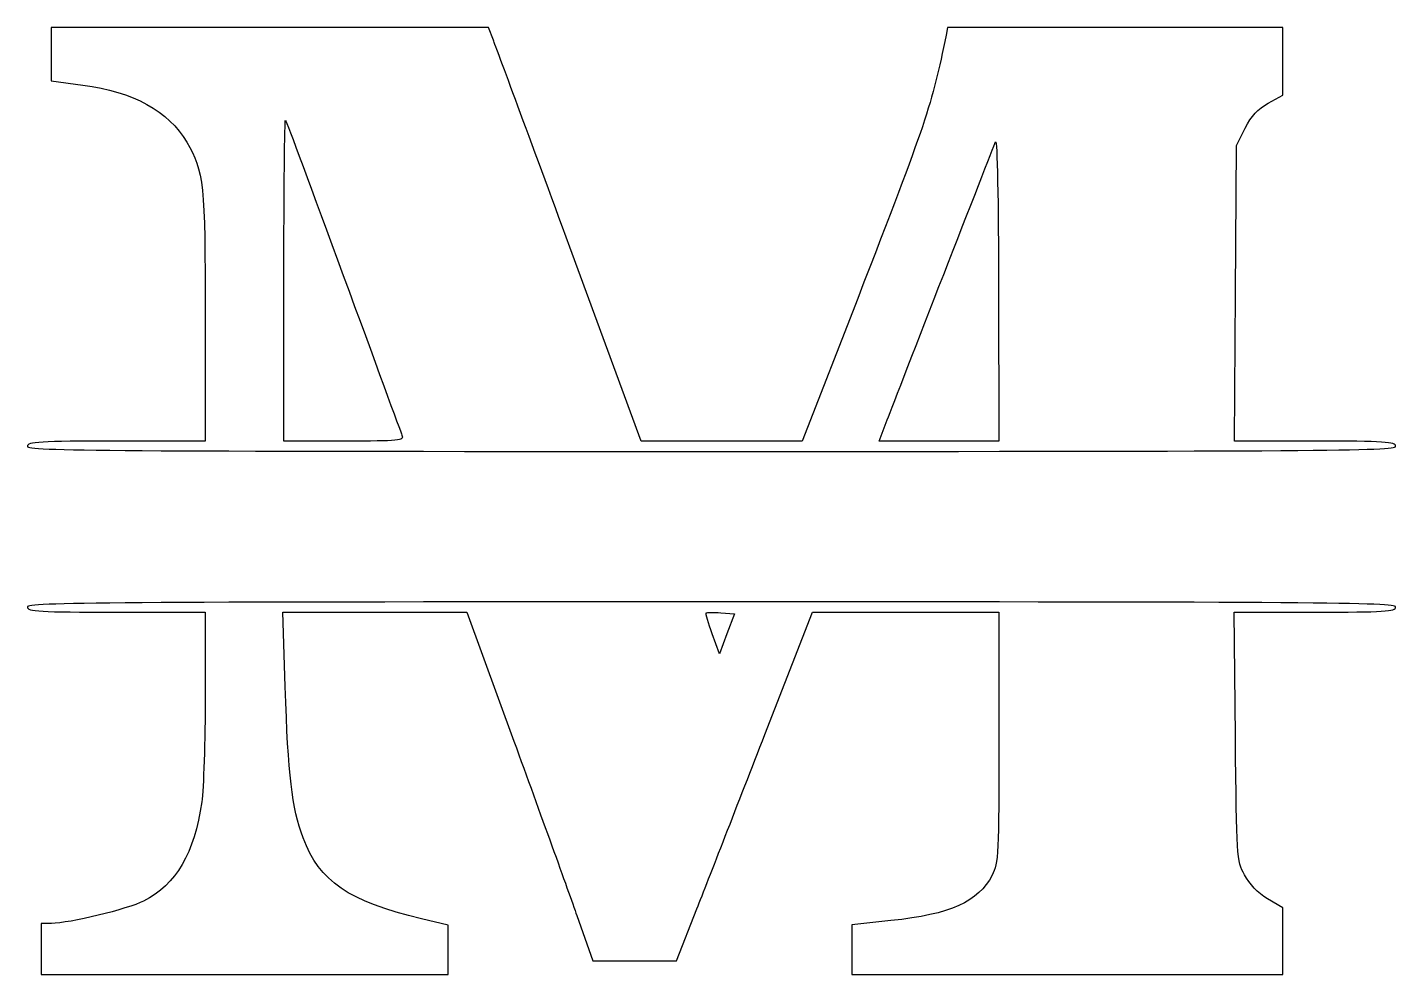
# Model space of a CAD drawing. Header units: centimetres. Extents: x -4.9 to 5.7, y -3.3 to 4.
import ezdxf

# ---------------------------------------------------------------- set-up
doc = ezdxf.new("R2010")
doc.units = ezdxf.units.CM
doc.header["$MEASUREMENT"] = 0
doc.layers.add('Layer 1', color=7, linetype='Continuous')

msp = doc.modelspace()

# ---------------------------------------------------------------- linework, layer by layer
at = {"layer": 'Layer 1'}
for points, knots in [([(-4.85723, 0.747), (-4.85723, 0.78126), (-4.76316, 0.78669), (-4.16931, 0.78669), (-4.16931, 0.78669), (-4.16931, 0.78669), (-3.48139, 0.78669), (-3.48139, 0.78669), (-3.48139, 0.78669), (-3.48139, 0.78669), (-3.4817, 1.7458), (-3.4817, 1.7458), (-3.4817, 1.7458), (-3.48204, 2.78039), (-3.49186, 2.87373), (-3.62409, 3.09937), (-3.62409, 3.09937), (-3.76505, 3.33991), (-4.0391, 3.49097), (-4.42727, 3.5421), (-4.42727, 3.5421), (-4.42727, 3.5421), (-4.67201, 3.57434), (-4.67201, 3.57434), (-4.67201, 3.57434), (-4.67201, 3.57434), (-4.67201, 3.78124), (-4.67201, 3.78124), (-4.67201, 3.78124), (-4.67201, 3.78124), (-4.67201, 3.98814), (-4.67201, 3.98814), (-4.67201, 3.98814), (-4.67201, 3.98814), (-2.98155, 3.98814), (-2.98155, 3.98814), (-2.98155, 3.98814), (-2.98155, 3.98814), (-1.29109, 3.98814), (-1.29109, 3.98814), (-1.29109, 3.98814), (-1.29109, 3.98814), (-1.25245, 3.88892), (-1.25245, 3.88892), (-1.25245, 3.88892), (-1.2312, 3.83435), (-0.96531, 3.11402), (-0.66159, 2.28819), (-0.66159, 2.28819), (-0.66159, 2.28819), (-0.10936, 0.78668), (-0.10936, 0.78668), (-0.10936, 0.78668), (-0.10936, 0.78668), (0.51316, 0.78668), (0.51316, 0.78668), (0.51316, 0.78668), (0.51316, 0.78668), (1.13568, 0.78668), (1.13568, 0.78668), (1.13568, 0.78668), (1.13568, 0.78668), (1.56505, 1.89132), (1.56505, 1.89132), (1.56505, 1.89132), (2.09638, 3.25827), (2.13944, 3.38652), (2.24905, 3.92861), (2.24905, 3.92861), (2.24905, 3.92861), (2.26109, 3.98814), (2.26109, 3.98814), (2.26109, 3.98814), (2.26109, 3.98814), (3.55704, 3.98814), (3.55704, 3.98814), (3.55704, 3.98814), (3.55704, 3.98814), (4.85299, 3.98814), (4.85299, 3.98814), (4.85299, 3.98814), (4.85299, 3.98814), (4.85299, 3.72554), (4.85299, 3.72554), (4.85299, 3.72554), (4.85299, 3.72554), (4.85299, 3.46294), (4.85299, 3.46294), (4.85299, 3.46294), (4.85299, 3.46294), (4.74054, 3.40143), (4.74054, 3.40143), (4.74054, 3.40143), (4.65896, 3.3568), (4.60994, 3.3036), (4.56195, 3.20762), (4.56195, 3.20762), (4.56195, 3.20762), (4.4958, 3.07533), (4.4958, 3.07533), (4.4958, 3.07533), (4.4958, 3.07533), (4.48742, 1.93101), (4.48742, 1.93101), (4.48742, 1.93101), (4.48742, 1.93101), (4.47904, 0.78669), (4.47904, 0.78669), (4.47904, 0.78669), (4.47904, 0.78669), (5.10257, 0.78669), (5.10257, 0.78669), (5.10257, 0.78669), (5.63918, 0.78669), (5.7261, 0.78116), (5.7261, 0.747), (5.7261, 0.747), (5.7261, 0.71185), (5.1205, 0.70731), (0.43443, 0.70731), (0.43443, 0.70731), (-4.25163, 0.70731), (-4.85724, 0.71185), (-4.85724, 0.747), (-4.85724, 0.747), (-4.85724, 0.747), (-4.85723, 0.747), (-4.85723, 0.747)], [0, 0, 0, 0, 0.03030303, 0.03030303, 0.03030303, 0.03030303, 0.06060606, 0.06060606, 0.06060606, 0.06060606, 0.09090909, 0.09090909, 0.09090909, 0.09090909, 0.12121212, 0.12121212, 0.12121212, 0.12121212, 0.15151515, 0.15151515, 0.15151515, 0.15151515, 0.18181818, 0.18181818, 0.18181818, 0.18181818, 0.21212121, 0.21212121, 0.21212121, 0.21212121, 0.24242424, 0.24242424, 0.24242424, 0.24242424, 0.27272727, 0.27272727, 0.27272727, 0.27272727, 0.3030303, 0.3030303, 0.3030303, 0.3030303, 0.33333333, 0.33333333, 0.33333333, 0.33333333, 0.36363636, 0.36363636, 0.36363636, 0.36363636, 0.39393939, 0.39393939, 0.39393939, 0.39393939, 0.42424242, 0.42424242, 0.42424242, 0.42424242, 0.45454545, 0.45454545, 0.45454545, 0.45454545, 0.48484848, 0.48484848, 0.48484848, 0.48484848, 0.51515152, 0.51515152, 0.51515152, 0.51515152, 0.54545455, 0.54545455, 0.54545455, 0.54545455, 0.57575758, 0.57575758, 0.57575758, 0.57575758, 0.60606061, 0.60606061, 0.60606061, 0.60606061, 0.63636364, 0.63636364, 0.63636364, 0.63636364, 0.66666667, 0.66666667, 0.66666667, 0.66666667, 0.6969697, 0.6969697, 0.6969697, 0.6969697, 0.72727273, 0.72727273, 0.72727273, 0.72727273, 0.75757576, 0.75757576, 0.75757576, 0.75757576, 0.78787879, 0.78787879, 0.78787879, 0.78787879, 0.81818182, 0.81818182, 0.81818182, 0.81818182, 0.84848485, 0.84848485, 0.84848485, 0.84848485, 0.87878788, 0.87878788, 0.87878788, 0.87878788, 0.90909091, 0.90909091, 0.90909091, 0.90909091, 0.93939394, 0.93939394, 0.93939394, 0.93939394, 1, 1, 1, 1]), ([(-1.95967, 0.83299), (-1.96985, 0.85846), (-2.17413, 1.41467), (-2.41361, 2.06903), (-2.41361, 2.06903), (-2.65309, 2.72339), (-2.8544, 3.26413), (-2.86095, 3.27068), (-2.86095, 3.27068), (-2.8675, 3.27723), (-2.87286, 2.72101), (-2.87286, 2.03464), (-2.87286, 2.03464), (-2.87286, 2.03464), (-2.87286, 0.78669), (-2.87286, 0.78669), (-2.87286, 0.78669), (-2.87286, 0.78669), (-2.40701, 0.78669), (-2.40701, 0.78669), (-2.40701, 0.78669), (-1.97393, 0.78669), (-1.94246, 0.78995), (-1.95967, 0.83299)], [0, 0, 0, 0, 0.14285714, 0.14285714, 0.14285714, 0.14285714, 0.28571429, 0.28571429, 0.28571429, 0.28571429, 0.42857143, 0.42857143, 0.42857143, 0.42857143, 0.57142857, 0.57142857, 0.57142857, 0.57142857, 0.71428571, 0.71428571, 0.71428571, 0.71428571, 1, 1, 1, 1]), ([(2.65526, 1.9707), (2.65433, 2.62512), (2.64376, 3.13104), (2.63162, 3.10179), (2.63162, 3.10179), (2.60142, 3.02902), (1.87214, 1.15675), (1.79426, 0.95205), (1.79426, 0.95205), (1.79426, 0.95205), (1.73135, 0.78669), (1.73135, 0.78669), (1.73135, 0.78669), (1.73135, 0.78669), (2.19414, 0.78669), (2.19414, 0.78669), (2.19414, 0.78669), (2.19414, 0.78669), (2.65693, 0.78669), (2.65693, 0.78669), (2.65693, 0.78669), (2.65693, 0.78669), (2.65525, 1.9707), (2.65525, 1.9707), (2.65525, 1.9707), (2.65525, 1.9707), (2.65526, 1.9707), (2.65526, 1.9707)], [0, 0, 0, 0, 0.125, 0.125, 0.125, 0.125, 0.25, 0.25, 0.25, 0.25, 0.375, 0.375, 0.375, 0.375, 0.5, 0.5, 0.5, 0.5, 0.625, 0.625, 0.625, 0.625, 0.75, 0.75, 0.75, 0.75, 1, 1, 1, 1]), ([(-4.7514, -3.14238), (-4.7514, -3.14238), (-4.7514, -2.94394), (-4.7514, -2.94394), (-4.7514, -2.94394), (-4.7514, -2.94394), (-4.67156, -2.94394), (-4.67156, -2.94394), (-4.67156, -2.94394), (-4.53288, -2.94394), (-4.08181, -2.8349), (-3.95776, -2.7714), (-3.95776, -2.7714), (-3.70538, -2.6422), (-3.56417, -2.40122), (-3.50847, -2.00467), (-3.50847, -2.00467), (-3.49416, -1.90281), (-3.48222, -1.53074), (-3.48193, -1.17785), (-3.48193, -1.17785), (-3.48193, -1.17785), (-3.48141, -0.53624), (-3.48141, -0.53624), (-3.48141, -0.53624), (-3.48141, -0.53624), (-4.16933, -0.53624), (-4.16933, -0.53624), (-4.16933, -0.53624), (-4.76317, -0.53624), (-4.85725, -0.53081), (-4.85725, -0.49655), (-4.85725, -0.49655), (-4.85725, -0.4614), (-4.25165, -0.45686), (0.43442, -0.45686), (0.43442, -0.45686), (5.12048, -0.45686), (5.72609, -0.4614), (5.72609, -0.49655), (5.72609, -0.49655), (5.72609, -0.53071), (5.63911, -0.53624), (5.10205, -0.53624), (5.10205, -0.53624), (5.10205, -0.53624), (4.47801, -0.53624), (4.47801, -0.53624), (4.47801, -0.53624), (4.47801, -0.53624), (4.48716, -1.49535), (4.48716, -1.49535), (4.48716, -1.49535), (4.49613, -2.43502), (4.49754, -2.45677), (4.55683, -2.56832), (4.55683, -2.56832), (4.59493, -2.64001), (4.66098, -2.70853), (4.73515, -2.75334), (4.73515, -2.75334), (4.73515, -2.75334), (4.85295, -2.8245), (4.85295, -2.8245), (4.85295, -2.8245), (4.85295, -2.8245), (4.85295, -3.08266), (4.85295, -3.08266), (4.85295, -3.08266), (4.85295, -3.08266), (4.85295, -3.34082), (4.85295, -3.34082), (4.85295, -3.34082), (4.85295, -3.34082), (3.18607, -3.34082), (3.18607, -3.34082), (3.18607, -3.34082), (3.18607, -3.34082), (1.51919, -3.34082), (1.51919, -3.34082), (1.51919, -3.34082), (1.51919, -3.34082), (1.51919, -3.14812), (1.51919, -3.14812), (1.51919, -3.14812), (1.51919, -3.14812), (1.51919, -2.95542), (1.51919, -2.95542), (1.51919, -2.95542), (1.51919, -2.95542), (1.82249, -2.92321), (1.82249, -2.92321), (1.82249, -2.92321), (2.28328, -2.87428), (2.50023, -2.77689), (2.60472, -2.57207), (2.60472, -2.57207), (2.65383, -2.4758), (2.6569, -2.41302), (2.6569, -1.50301), (2.6569, -1.50301), (2.6569, -1.50301), (2.6569, -0.53623), (2.6569, -0.53623), (2.6569, -0.53623), (2.6569, -0.53623), (1.93591, -0.53625), (1.93591, -0.53625), (1.93591, -0.53625), (1.93591, -0.53625), (1.21492, -0.53627), (1.21492, -0.53627), (1.21492, -0.53627), (1.21492, -0.53627), (0.84727, -1.48214), (0.84727, -1.48214), (0.84727, -1.48214), (0.64506, -2.00237), (0.4088, -2.60958), (0.32224, -2.83149), (0.32224, -2.83149), (0.32224, -2.83149), (0.16487, -3.23498), (0.16487, -3.23498), (0.16487, -3.23498), (0.16487, -3.23498), (-0.15962, -3.23498), (-0.15962, -3.23498), (-0.15962, -3.23498), (-0.15962, -3.23498), (-0.48411, -3.23498), (-0.48411, -3.23498), (-0.48411, -3.23498), (-0.48411, -3.23498), (-0.60691, -2.88441), (-0.60691, -2.88441), (-0.60691, -2.88441), (-0.67445, -2.69159), (-0.89343, -2.08462), (-1.09354, -1.53558), (-1.09354, -1.53558), (-1.09354, -1.53558), (-1.45737, -0.53732), (-1.45737, -0.53732), (-1.45737, -0.53732), (-1.45737, -0.53732), (-2.16885, -0.53677), (-2.16885, -0.53677), (-2.16885, -0.53677), (-2.16885, -0.53677), (-2.88033, -0.53622), (-2.88033, -0.53622), (-2.88033, -0.53622), (-2.88033, -0.53622), (-2.86234, -1.11169), (-2.86234, -1.11169), (-2.86234, -1.11169), (-2.84078, -1.80136), (-2.81198, -2.04444), (-2.72357, -2.28297), (-2.72357, -2.28297), (-2.59895, -2.61916), (-2.37276, -2.77368), (-1.8081, -2.90831), (-1.8081, -2.90831), (-1.8081, -2.90831), (-1.6032, -2.95717), (-1.6032, -2.95717), (-1.6032, -2.95717), (-1.6032, -2.95717), (-1.60304, -3.14899), (-1.60304, -3.14899), (-1.60304, -3.14899), (-1.60304, -3.14899), (-1.60288, -3.34081), (-1.60288, -3.34081), (-1.60288, -3.34081), (-1.60288, -3.34081), (-3.17715, -3.34081), (-3.17715, -3.34081), (-3.17715, -3.34081), (-3.17715, -3.34081), (-4.75142, -3.34081), (-4.75142, -3.34081), (-4.75142, -3.34081), (-4.75142, -3.34081), (-4.75142, -3.14237), (-4.75142, -3.14237), (-4.75142, -3.14237), (-4.75142, -3.14237), (-4.7514, -3.14238), (-4.7514, -3.14238)], [0, 0, 0, 0, 0.02040816, 0.02040816, 0.02040816, 0.02040816, 0.04081633, 0.04081633, 0.04081633, 0.04081633, 0.06122449, 0.06122449, 0.06122449, 0.06122449, 0.08163265, 0.08163265, 0.08163265, 0.08163265, 0.10204082, 0.10204082, 0.10204082, 0.10204082, 0.12244898, 0.12244898, 0.12244898, 0.12244898, 0.14285714, 0.14285714, 0.14285714, 0.14285714, 0.16326531, 0.16326531, 0.16326531, 0.16326531, 0.18367347, 0.18367347, 0.18367347, 0.18367347, 0.20408163, 0.20408163, 0.20408163, 0.20408163, 0.2244898, 0.2244898, 0.2244898, 0.2244898, 0.24489796, 0.24489796, 0.24489796, 0.24489796, 0.26530612, 0.26530612, 0.26530612, 0.26530612, 0.28571429, 0.28571429, 0.28571429, 0.28571429, 0.30612245, 0.30612245, 0.30612245, 0.30612245, 0.32653061, 0.32653061, 0.32653061, 0.32653061, 0.34693878, 0.34693878, 0.34693878, 0.34693878, 0.36734694, 0.36734694, 0.36734694, 0.36734694, 0.3877551, 0.3877551, 0.3877551, 0.3877551, 0.40816327, 0.40816327, 0.40816327, 0.40816327, 0.42857143, 0.42857143, 0.42857143, 0.42857143, 0.44897959, 0.44897959, 0.44897959, 0.44897959, 0.46938776, 0.46938776, 0.46938776, 0.46938776, 0.48979592, 0.48979592, 0.48979592, 0.48979592, 0.51020408, 0.51020408, 0.51020408, 0.51020408, 0.53061224, 0.53061224, 0.53061224, 0.53061224, 0.55102041, 0.55102041, 0.55102041, 0.55102041, 0.57142857, 0.57142857, 0.57142857, 0.57142857, 0.59183673, 0.59183673, 0.59183673, 0.59183673, 0.6122449, 0.6122449, 0.6122449, 0.6122449, 0.63265306, 0.63265306, 0.63265306, 0.63265306, 0.65306122, 0.65306122, 0.65306122, 0.65306122, 0.67346939, 0.67346939, 0.67346939, 0.67346939, 0.69387755, 0.69387755, 0.69387755, 0.69387755, 0.71428571, 0.71428571, 0.71428571, 0.71428571, 0.73469388, 0.73469388, 0.73469388, 0.73469388, 0.75510204, 0.75510204, 0.75510204, 0.75510204, 0.7755102, 0.7755102, 0.7755102, 0.7755102, 0.79591837, 0.79591837, 0.79591837, 0.79591837, 0.81632653, 0.81632653, 0.81632653, 0.81632653, 0.83673469, 0.83673469, 0.83673469, 0.83673469, 0.85714286, 0.85714286, 0.85714286, 0.85714286, 0.87755102, 0.87755102, 0.87755102, 0.87755102, 0.89795918, 0.89795918, 0.89795918, 0.89795918, 0.91836735, 0.91836735, 0.91836735, 0.91836735, 0.93877551, 0.93877551, 0.93877551, 0.93877551, 0.95918367, 0.95918367, 0.95918367, 0.95918367, 1, 1, 1, 1]), ([(0.50724, -0.54119), (0.44961, -0.53664), (0.39822, -0.53716), (0.39303, -0.54235), (0.39303, -0.54235), (0.38784, -0.54754), (0.40899, -0.62072), (0.44003, -0.70498), (0.44003, -0.70498), (0.44003, -0.70498), (0.49646, -0.85818), (0.49646, -0.85818), (0.49646, -0.85818), (0.49646, -0.85818), (0.55423, -0.70382), (0.55423, -0.70382), (0.55423, -0.70382), (0.55423, -0.70382), (0.612, -0.54946), (0.612, -0.54946), (0.612, -0.54946), (0.612, -0.54946), (0.50723, -0.54119), (0.50723, -0.54119), (0.50723, -0.54119), (0.50723, -0.54119), (0.50724, -0.54119), (0.50724, -0.54119)], [0, 0, 0, 0, 0.125, 0.125, 0.125, 0.125, 0.25, 0.25, 0.25, 0.25, 0.375, 0.375, 0.375, 0.375, 0.5, 0.5, 0.5, 0.5, 0.625, 0.625, 0.625, 0.625, 0.75, 0.75, 0.75, 0.75, 1, 1, 1, 1])]:
    msp.add_open_spline(points, degree=3, knots=knots, dxfattribs=at)

doc.saveas('drawing.dxf')
